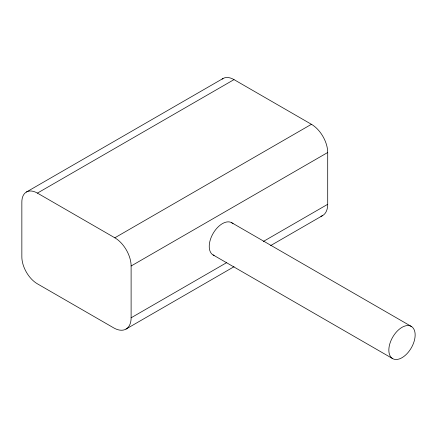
<?xml version="1.0" encoding="UTF-8"?>
<svg xmlns="http://www.w3.org/2000/svg" width="437" height="437" viewBox="0 0 437 437"><rect width="100%" height="100%" fill="white"/><g stroke="black" fill="none" stroke-linecap="round" stroke-linejoin="round"><path stroke-width="0.66" d="M26.411 192.023L223.007 78.518M226.754 262.582L131.111 317.803A24.652 14.23 60 0 1 113.68 327.865L37.385 283.815A21.97 12.684 60 0 1 21.85 256.907L21.85 202.102A22.014 12.711 60 0 1 37.418 193.11L234.013 79.61L311.428 124.299A23.024 13.296 60 0 1 327.706 152.502L327.706 204.298A24.652 14.23 60 0 1 320.889 216.326M37.418 193.11L114.827 237.804L311.428 124.299M131.111 317.803L131.111 266.007L327.706 152.502M263.358 241.448L327.706 204.298M126.003 329.083L234.046 266.707M270.65 245.578L322.604 215.578M231.692 222.717L411.299 326.412A18.605 10.739 -60 0 1 405.399 355.232A18.605 10.739 -60 0 1 389.291 345.929A18.605 10.739 -60 0 1 411.299 326.412M213.087 254.94L392.694 358.635M114.827 237.804A23.024 13.296 60 0 1 131.111 266.007M214.108 255.416A18.605 10.739 -60 0 1 213.338 233.036A18.605 10.739 -60 0 1 233.036 223.76M222.089 79.146A22.014 12.711 60 0 1 234.013 79.61"/></g></svg>
